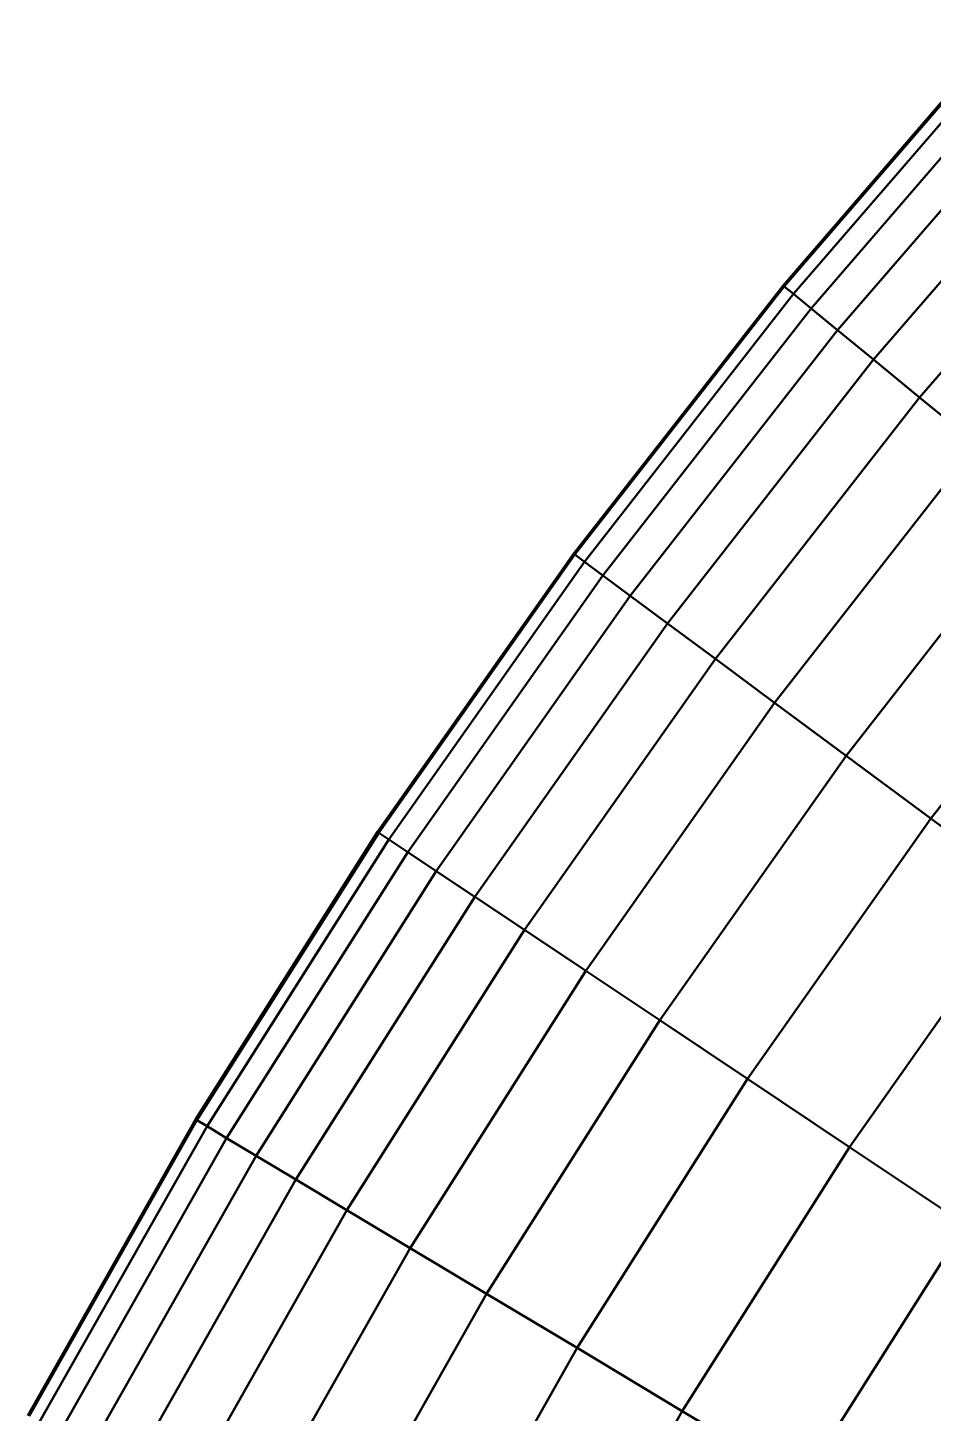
# Model space of a CAD drawing. Header units: millimetres. Extents: x -232 to 1390, y -69 to 653.
# Drawn here: x 97.38 to 107.96, y 168.1 to 184.29 of the extents above; entities that cross this region are included whole.
import ezdxf

# ---------------------------------------------------------------- set-up
doc = ezdxf.new("R2010")
doc.units = ezdxf.units.MM
doc.layers.add('Видимый контур (ГОСТ)', color=7, linetype='Continuous', lineweight=50)

msp = doc.modelspace()

# ---------------------------------------------------------------- linework, layer by layer
at = {"layer": 'Видимый контур (ГОСТ)'}
for p, q in [((106.202, 181.276), (108.798, 184.286)), ((106.216, 181.264), (108.811, 184.273)), ((106.324, 181.176), (108.914, 184.18)), ((106.529, 181.007), (109.112, 184.001)), ((106.839, 180.753), (109.408, 183.732)), ((107.258, 180.409), (109.81, 183.368)), ((107.796, 179.968), (110.325, 182.901)), ((106.202, 181.276), (103.756, 178.143)), ((106.216, 181.264), (103.771, 178.132)), ((106.202, 181.276), (106.216, 181.264)), ((106.216, 181.264), (106.324, 181.176)), ((106.324, 181.176), (103.883, 178.049)), ((106.324, 181.176), (106.529, 181.007)), ((106.529, 181.007), (104.097, 177.89)), ((106.529, 181.007), (106.839, 180.753)), ((106.839, 180.753), (104.418, 177.652)), ((106.839, 180.753), (107.258, 180.409)), ((107.258, 180.409), (104.854, 177.329)), ((107.258, 180.409), (107.796, 179.968)), ((107.796, 179.968), (105.412, 176.915)), ((107.796, 179.968), (108.46, 179.423)), ((108.46, 179.423), (106.103, 176.402)), ((109.264, 178.763), (106.938, 175.783)), ((103.756, 178.143), (101.468, 174.894)), ((103.771, 178.132), (101.483, 174.883)), ((103.883, 178.049), (101.599, 174.806)), ((103.756, 178.143), (103.771, 178.132)), ((103.771, 178.132), (103.883, 178.049)), ((103.883, 178.049), (104.097, 177.89)), ((104.097, 177.89), (101.82, 174.658)), ((104.097, 177.89), (104.418, 177.652)), ((110.216, 177.981), (107.928, 175.049)), ((104.418, 177.652), (102.153, 174.436)), ((104.418, 177.652), (104.854, 177.329)), ((104.854, 177.329), (102.604, 174.134)), ((104.854, 177.329), (105.412, 176.915)), ((105.412, 176.915), (103.182, 173.748)), ((105.412, 176.915), (106.103, 176.402)), ((106.103, 176.402), (103.897, 173.27)), ((106.103, 176.402), (106.938, 175.783)), ((106.938, 175.783), (104.761, 172.693)), ((106.938, 175.783), (107.928, 175.049)), ((107.928, 175.049), (105.786, 172.008)), ((107.928, 175.049), (109.078, 174.196)), ((99.341, 171.536), (101.468, 174.894)), ((99.357, 171.526), (101.483, 174.883)), ((99.477, 171.455), (101.599, 174.806)), ((101.468, 174.894), (101.483, 174.883)), ((101.483, 174.883), (101.599, 174.806)), ((101.599, 174.806), (101.82, 174.658)), ((99.705, 171.318), (101.82, 174.658)), ((101.82, 174.658), (102.153, 174.436)), ((100.048, 171.112), (102.153, 174.436)), ((102.153, 174.436), (102.604, 174.134)), ((100.514, 170.833), (102.604, 174.134)), ((102.604, 174.134), (103.182, 173.748)), ((109.078, 174.196), (106.976, 171.213)), ((101.11, 170.476), (103.182, 173.748)), ((103.182, 173.748), (103.897, 173.27)), ((101.848, 170.033), (103.897, 173.27)), ((103.897, 173.27), (104.761, 172.693)), ((102.739, 169.499), (104.761, 172.693)), ((104.761, 172.693), (105.786, 172.008)), ((103.796, 168.866), (105.786, 172.008)), ((105.786, 172.008), (106.976, 171.213)), ((97.383, 168.077), (99.341, 171.536)), ((99.341, 171.536), (99.357, 171.526)), ((97.399, 168.069), (99.357, 171.526)), ((97.522, 168.003), (99.477, 171.455)), ((99.357, 171.526), (99.477, 171.455)), ((99.477, 171.455), (99.705, 171.318)), ((97.756, 167.878), (99.705, 171.318)), ((99.705, 171.318), (100.048, 171.112)), ((105.024, 168.13), (106.976, 171.213)), ((106.976, 171.213), (108.331, 170.307)), ((98.109, 167.689), (100.048, 171.112)), ((100.048, 171.112), (100.514, 170.833)), ((98.588, 167.433), (100.514, 170.833)), ((100.514, 170.833), (101.11, 170.476)), ((99.201, 167.105), (101.11, 170.476)), ((101.11, 170.476), (101.848, 170.033)), ((106.422, 167.292), (108.331, 170.307)), ((99.959, 166.7), (101.848, 170.033)), ((101.848, 170.033), (102.739, 169.499)), ((100.876, 166.21), (102.739, 169.499)), ((102.739, 169.499), (103.796, 168.866)), ((101.963, 165.629), (103.796, 168.866)), ((103.796, 168.866), (105.024, 168.13)), ((103.225, 164.954), (105.024, 168.13)), ((105.024, 168.13), (106.422, 167.292))]:
    msp.add_line(p, q, dxfattribs=at)

doc.saveas('drawing.dxf')
